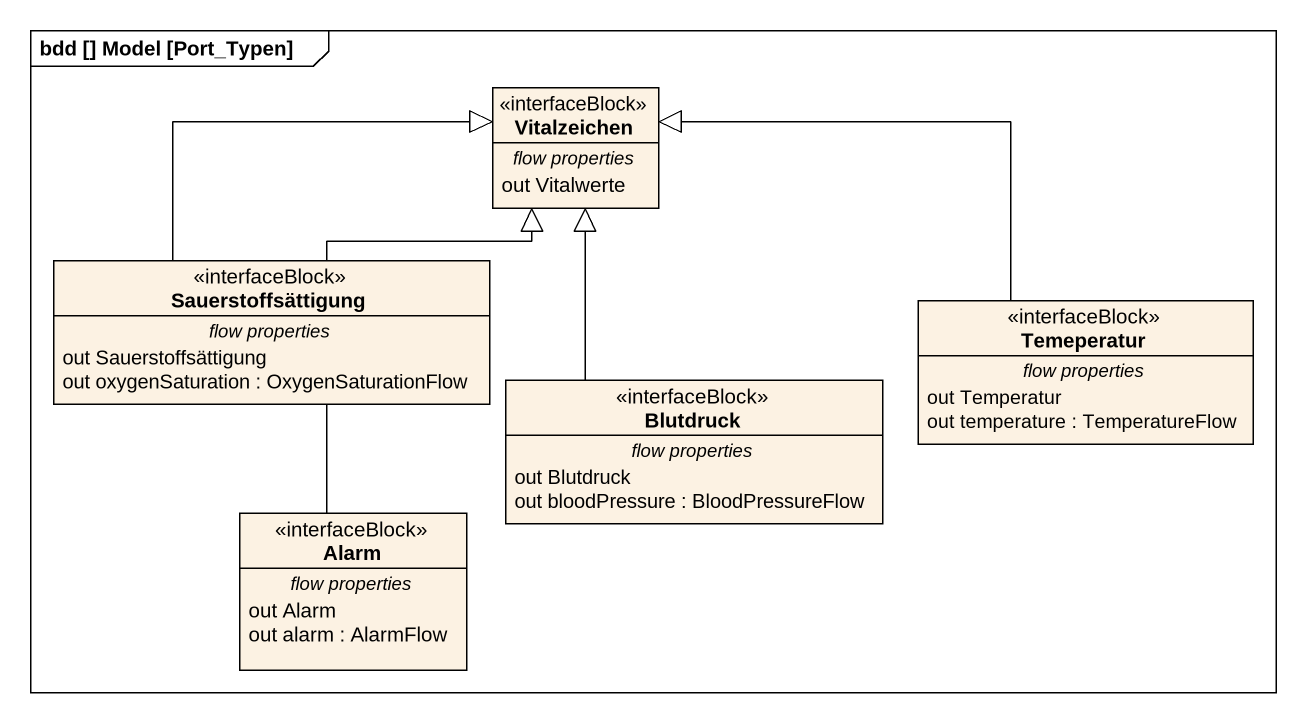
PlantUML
@startuml
mainframe bdd [] Model [Port_Typen]
hide circle
hide empty members
class Vitalzeichen <<interfaceBlock>> {
  -- flow properties --
  out Vitalwerte
}
class Sauerstoffsättigung <<interfaceBlock>> {
  -- flow properties --
  out Sauerstoffsättigung
  out oxygenSaturation : OxygenSaturationFlow
}
class Temeperatur <<interfaceBlock>> {
  -- flow properties --
  out Temperatur
  out temperature : TemperatureFlow
}
class Blutdruck <<interfaceBlock>> {
  -- flow properties --
  out Blutdruck
  out bloodPressure : BloodPressureFlow
}
class Alarm <<interfaceBlock>> {
  -- flow properties --
  out Alarm
  out alarm : AlarmFlow
}
Sauerstoffsättigung -up-|> Vitalzeichen
Temeperatur -left-|> Vitalzeichen
Blutdruck -up-|> Vitalzeichen
Alarm -up-|> Vitalzeichen
@enduml
